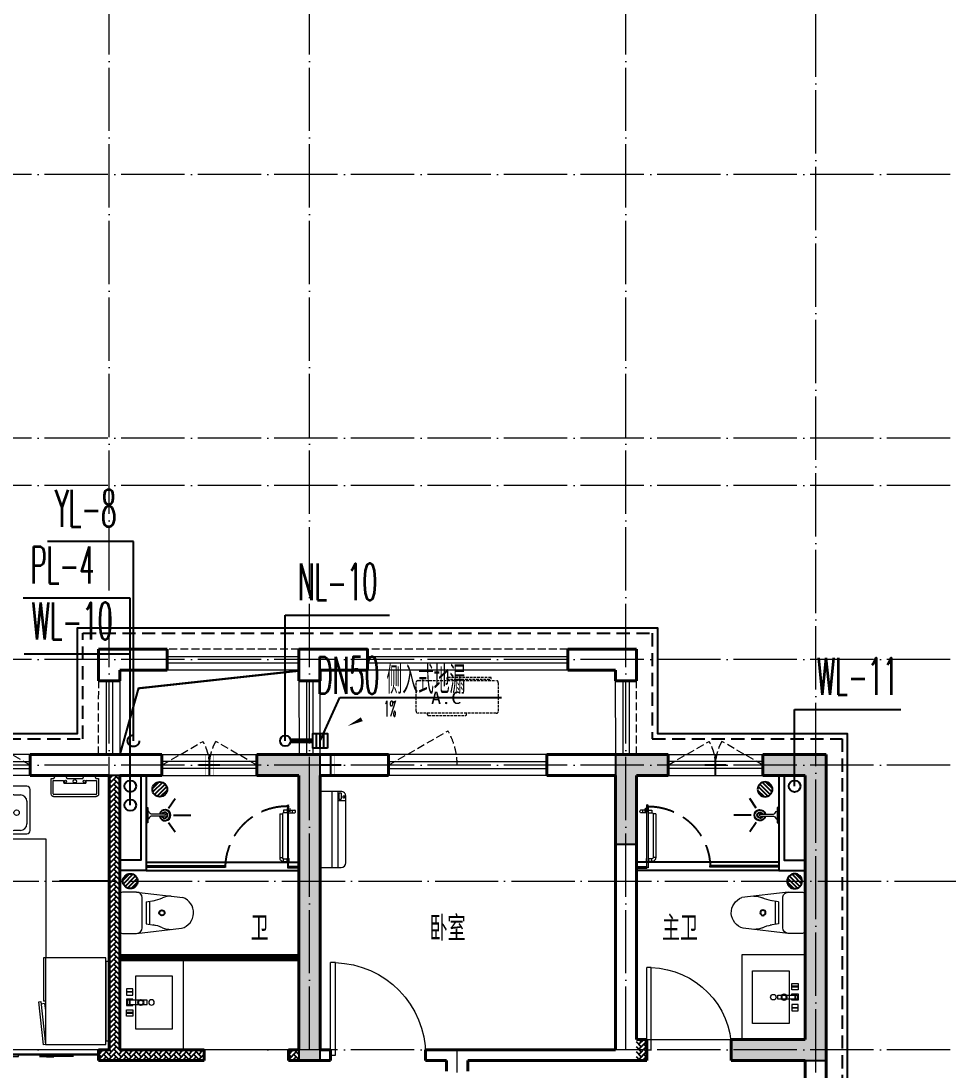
# Model space of a CAD drawing. Extents: x 27938 to 1042331, y -235042 to 1535213.
# Drawn here: x 723680 to 732471, y 602449 to 612403 of the extents above; entities that cross this region are included whole.
import ezdxf

# ---------------------------------------------------------------- set-up
doc = ezdxf.new("R2010")
doc.units = 0
doc.header["$LTSCALE"] = 1000
doc.header["$MEASUREMENT"] = 0
for name, pattern in [('DASH', [0.35, 0.25, -0.1]), ('DOTE', [2.42, 2, -0.2, 0.02, -0.2]), ('HIDDEN', [0.375, 0.25, -0.125])]:
    doc.linetypes.add(name, pattern=pattern)
for name, color, linetype in [('$RECOVER_210609100354-13', 7, 'Continuous'), ('$RECOVER_210609100354-32', 7, 'Continuous'), ('AH-FURNITURE', 1, 'Continuous'), ('COLUMN', 9, 'Continuous'), ('CURTWALL', 4, 'Continuous'), ('DIM_凝结', 3, 'Continuous'), ('DIM_污水', 3, 'Continuous'), ('DIM_雨水', 3, 'Continuous'), ('DIM_餐饮排水', 3, 'Continuous'), ('EQUIP_地漏', 7, 'Continuous'), ('EQUIP_污水', 7, 'Continuous'), ('IP-bath&kitchen-JOHNSON', 4, 'Continuous'), ('P-bath&kitchen-JOHNSON', 4, 'Continuous'), ('PIPE-凝结', 150, 'N'), ('PUB_TEXT', 4, 'Continuous'), ('TWT_LEAD', 3, 'Continuous'), ('VPIPE-凝结', 150, 'Continuous'), ('VPIPE-污水', 2, 'W'), ('VPIPE-雨水', 4, 'DASH'), ('VPIPE-餐饮排水', 41, 'P'), ('保温', 6, 'Continuous'), ('建筑-排气道', 9, 'Continuous'), ('机电标识类', 1, 'Continuous'), ('看线', 251, 'Continuous')]:
    doc.layers.add(name, color=color, linetype=linetype)
for name, color, linetype, lineweight in [('DOTE', 19, 'DOTE', 9), ('LVTRY', 1, 'Continuous', 13), ('PUB_HATCH', 8, 'Continuous', 9), ('WALL', 9, 'Continuous', 40), ('WINDOW', 8, 'Continuous', 15), ('平面-排水沟', 86, 'Continuous', 15), ('平面-栏杆', 135, 'Continuous', 15), ('平面-看线', 45, 'Continuous', 15), ('平面-空调室内机', 176, 'Continuous', 9), ('平面-空调预留孔', 173, 'Continuous', 15), ('空调', 76, 'Continuous', 13), ('立面-洞口示意', 152, 'Continuous', 13)]:
    doc.layers.add(name, color=color, linetype=linetype, lineweight=lineweight)
doc.styles.add('_TCH_DIM', font='SIMPLEX.shx', dxfattribs={"width": 0.6, "oblique": 10, "bigfont": 'hztxt.shx'})
doc.styles.add('_TWT_SERIAL', font='simplex.shx', dxfattribs={"width": 0.6, "oblique": 10, "height": 3, "bigfont": 'aadri.shx'})
doc.styles.add('DIM_FONT', font='SIMPLEX.shx', dxfattribs={"width": 0.56})
doc.styles.get("Standard").update_dxf_attribs({"font": 'gbenor.shx', "bigfont": 'gbcbig.shx'})
doc.styles.add('黑体', font='simhei.ttf')
doc.linetypes.add('N', pattern='A,3,-0.2,["N",Standard,S=0.25,R=0,X=-0.1,Y=-0.115],-0.2', length=3.4)
doc.linetypes.add('P', pattern='A,3,-0.2,["P",Standard,S=0.25,R=0,X=-0.1,Y=-0.115],-0.2', length=3.4)
doc.linetypes.add('W', pattern='A,3,-0.2,["W",Standard,S=0.25,R=0,X=-0.1,Y=-0.115],-0.2', length=3.4)
pattern_1 = [(45, (0, 0), (0, 47.4157523), [100.584, -33.528]), (135, (23.708, 23.708), (3e-15, 47.4157523), [100.584, -33.528])]

# ---------------------------------------------------------------- blocks, each defined once
blk = doc.blocks.new('rrrrrrrrrrrra')
at = {"color": 0}
for p, q in [((-112.4, 458.7), (-112.4, 324.3)), ((252.6, 483.7), (-87.4, 483.7)), ((277.6, 324.3), (277.6, 458.7)), ((-112.4, 324.3), (-63.7, -103.4)), ((277.6, 324.3), (227.5, -115.6)), ((-59.1, 271.1), (224.3, 271.1)), ((-20.6, 232.4), (-34.2, 153.6)), ((191.3, 200.5), (-26.1, 200.5)), ((185.8, 232.4), (-20.6, 232.4)), ((185.8, 232.4), (199.4, 153.6))]:
    blk.add_line(p, q, dxfattribs=at)
for centre, radius, start, end in [((-87.4, 458.7), 25, 90, 180), ((252.6, 458.7), 25, 0, 90), ((-59.1, 324.3), 53.3, 180, 270), ((224.3, 324.3), 53.3, 270, 0), ((-322.6, 209.8), 293.8, 333.53685, 351.48282), ((487.8, 209.8), 293.8, 188.51718, 206.46315), ((149, -3.2), 224.1, 158.52022, 180), ((16.2, -3.2), 224.1, 0, 21.47978), ((83.8, -63.6), 152.8, 195.07732, 340.11812)]:
    blk.add_arc(centre, radius, start, end, dxfattribs=at)
blk = doc.blocks.new('A$C1E0F638F')
at = {"color": 0}
for points in [[(499.7, 435.1), (499.7, 85.1), (0, 85.1), (0, 435.1)], [(269.9, 30), (229.9, 30), (229.9, 195), (269.9, 195)], [(119.9, 0), (179.9, 0), (179.9, 60), (119.9, 60)], [(146.9, 55), (152.9, 55), (152.9, 5), (146.9, 5)], [(229.9, 30), (269.9, 30), (269.9, 10), (229.9, 10)], [(379.9, 0), (319.9, 0), (319.9, 60), (379.9, 60)], [(352.9, 55), (346.9, 55), (346.9, 5), (352.9, 5)]]:
    blk.add_lwpolyline(points, close=True, dxfattribs=at)
blk.add_lwpolyline([(269.9, 60), (279.9, 60), (279.9, 0), (219.9, 0), (219.9, 60), (229.9, 60)], dxfattribs=at)
blk.add_circle((249.9, 236.3), 26, dxfattribs=at)
blk = doc.blocks.new('135')
blk.add_hatch(color=0).paths.add_polyline_path([(4.8, 1.8), (3.6, -1), (-4.7, 2.5), (-3.5, 5.3)])
at = {"color": 0}
for p, q in [((-6.3, 2.6), (5.4, -2.3)), ((-5.7, 2.9), (-5.2, 2.7)), ((-5.6, 18.9), (-3.4, 19.4)), ((-3.4, 19.4), (-5.5, 19.4)), ((5.2, 10.9), (-5.3, 10.9)), ((5.2, 9.7), (-5.2, 9.7)), ((-5.2, 2.7), (-3.8, 5.9)), ((-5, 10.9), (-5, 30.5)), ((-3.8, 5.9), (5.4, 2.1)), ((0, 0), (0, 39.1)), ((5.6, 18.9), (3.4, 19.3)), ((3.4, 19.3), (5.6, 19.3)), ((4.1, -1.2), (5.4, 2.1)), ((5, 10.9), (5, 32.3)), ((4.1, -1.2), (5.7, -1.8))]:
    blk.add_line(p, q, dxfattribs=at)
for centre, radius, start, end in [((6.2, 15.8), 13.5, 151.01474, 204.84033), ((13.5, 4.2), 20.5, 163.09243, 182.0012), ((-6, 3.6), 1, 184.22753, 248.46611), ((8.6, 15.5), 14.6, 166.278, 198.09535), ((13.5, 4.2), 19.5, 163.74431, 182.52687), ((-5.5, 3.3), 0.5, 181.9385, 247.25971), ((-5.2, 22.1), 0.5, 335.76434, 151.01474), ((3.8, 18.1), 9.42, 155.76434, 171.97728), ((5.2, 22.3), 0.5, 29.84246, 204.57404), ((-5.9, 17.2), 11.7, 10.47502, 24.57404), ((29.1, 6.7), 24, 172.94395, 199.23182), ((-6.3, 15.4), 12.4, 338.64492, 16.0476), ((-6, 15.8), 13.4, 334.91114, 29.84246), ((26.4, 6.3), 20.6, 169.14538, 199.95258), ((5.9, -1.2), 1.17, 247.45971, 19.95258), ((5.9, -1.4), 0.5, 247.45971, 19.23182)]:
    blk.add_arc(centre, radius, start, end, dxfattribs=at)
blk.add_open_spline([(-5, 30.5), (-4.1, 31.3), (-2.3, 33), (0.9, 29.2), (3.5, 31.1), (5, 32.3)], degree=3, knots=[0, 0, 0, 0, 3.066329, 6.218313, 11.124135, 11.124135, 11.124135, 11.124135], dxfattribs=at)
blk = doc.blocks.new('SDFAWERAWER')
at = {"layer": 'LVTRY', "color": 0}
for p, q in [((593941.2, -1242210.1), (593783.7, -1242594.8)), ((593941.2, -1242210.1), (593964.6, -1242219.7)), ((593987.8, -1242190.5), (593978.2, -1242214)), ((594007.5, -1242226), (593978.2, -1242214)), ((594017.1, -1242202.5), (593987.8, -1242190.5)), ((594015.8, -1242220.4), (594027.2, -1242192.7)), ((594025.7, -1242203.9), (594018.5, -1242221.5)), ((594025.4, -1242210.8), (594021.5, -1242220.3)), ((594022.6, -1242211.4), (594029.8, -1242193.8)), ((594025.4, -1242210.8), (594031.1, -1242196.8)), ((594027.2, -1242192.7), (594033, -1242195.1)), ((594029.8, -1242193.8), (594031.1, -1242196.8)), ((594032.2, -1242197.2), (594033, -1242195.1)), ((594033, -1242195.1), (594034, -1242197.4)), ((594033.8, -1242197.9), (594034, -1242197.4)), ((594047.3, -1242200.9), (594035.9, -1242228.7)), ((594037.3, -1242210.8), (594088, -1242231.6)), ((594038.6, -1242229.7), (594045.2, -1242213.6)), ((594041.6, -1242228.5), (594051.2, -1242205)), ((594049.9, -1242202), (594043.3, -1242218.2)), ((594047.3, -1242200.9), (594049.9, -1242202)), ((594049.9, -1242202), (594051.2, -1242205)), ((593964.6, -1242219.7), (593807.2, -1242604.4)), ((594015.8, -1242220.4), (594021.7, -1242222.8)), ((594018.5, -1242221.5), (594021.5, -1242220.3)), ((594022.6, -1242220.7), (594021.7, -1242222.8)), ((594021.7, -1242222.8), (594023.9, -1242221.9)), ((594024.2, -1242221.4), (594023.9, -1242221.9)), ((594027.7, -1242234.3), (594078.4, -1242255)), ((594035.9, -1242228.7), (594038.6, -1242229.7)), ((594038.6, -1242229.7), (594041.6, -1242228.5)), ((594057.1, -1242246.3), (594066.7, -1242222.8)), ((593783.7, -1242594.8), (593807.2, -1242604.4)), ((593803.2, -1242641.3), (593812.8, -1242617.9)), ((593803.2, -1242641.3), (593832.6, -1242653.3)), ((593812.8, -1242617.9), (593842.2, -1242629.9)), ((593842.2, -1242629.9), (593832.6, -1242653.3)), ((593833.8, -1242656.3), (593832.6, -1242653.3)), ((593845.2, -1242628.6), (593833.8, -1242656.3)), ((593836.5, -1242657.4), (593833.8, -1242656.3)), ((593847.8, -1242629.7), (593836.5, -1242657.4)), ((593845.2, -1242628.6), (593842.2, -1242629.9)), ((593847.8, -1242629.7), (593845.2, -1242628.6)), ((593847.1, -1242661.8), (593858.5, -1242634.1)), ((593847.1, -1242661.8), (593849.8, -1242662.9)), ((593849.8, -1242662.9), (593861.2, -1242635.2)), ((593852.1, -1242661.9), (593862.1, -1242637.4)), ((593858.5, -1242634.1), (593861.2, -1242635.2)), ((593861.2, -1242635.2), (593862.1, -1242637.4))]:
    blk.add_line(p, q, dxfattribs=at)
blk.add_lwpolyline([(593823.5, -1242717), (594045.8, -1242173.9), (594036.5, -1242170.2), (593814.2, -1242713.2)], close=True, dxfattribs=at)
blk.add_arc((594075.3, -1242240), 15.3, 281.79322, 33.70188, dxfattribs=at)
for centre, major_axis, start_param, end_param in [((593974.2, -1242223.6), (3.93, 9.6), 0, 1.570796), ((593816.8, -1242608.3), (13.5, 33.1), 1.570796, 3.141593), ((593816.8, -1242608.3), (3.93, 9.6), 1.570796, 3.141593)]:
    blk.add_ellipse(centre, major_axis=major_axis, ratio=1, start_param=start_param, end_param=end_param, dxfattribs=at)
at = {"layer": 'P-bath&kitchen-JOHNSON', "color": 0, "linetype": 'DASH'}
blk.add_arc((593809.8, -1242714), 586.2, 67.53695, 157.13247, dxfattribs=at)
at = {"layer": 'LVTRY', "color": 8, "xscale": -1, "rotation": 157.7329157530927}
blk.add_blockref('135', (594045.3, -1242161.9), dxfattribs=at)
blk = doc.blocks.new('A$C5DCB2F21')
at = {"layer": 'IP-bath&kitchen-JOHNSON', "color": 0}
for p, q in [((-68.3, -213.2), (-157.7, -275)), ((-0.1, -261.4), (-0.1, -424.7)), ((68.2, -213.2), (157.6, -275))]:
    blk.add_line(p, q, dxfattribs=at)
for centre, major_axis, ratio, start_param, end_param in [((0, -178.8), (-51, 0), 0.990052, -1.36297, 4.504563), ((0, -177.8), (-26.8, 0), 0.994812, -1.167677, 4.309269)]:
    blk.add_ellipse(centre, major_axis=major_axis, ratio=ratio, start_param=start_param, end_param=end_param, dxfattribs=at)
at = {"layer": 'LVTRY', "color": 0}
for p, q in [((73.6, 0), (-73.6, 0)), ((-10.5, -173.5), (-10.5, -49.3)), ((10.6, -173.5), (10.6, -49.3))]:
    blk.add_line(p, q, dxfattribs=at)
blk.add_lwpolyline([(73.6, 0), (73.6, -15.8), (-73.6, -15.8), (-73.6, 0)], dxfattribs=at)
for points in [[(-26.3, -30.7, -0.364142), (-37.8, -15.8, -0.020495)], [(-10.5, -49.4, 0.214893), (-26.3, -30.7, 7.649644)], [(10.6, -49.3, -0.21439), (26.3, -30.7, -7.649644)], [(26.3, -30.7, 0.364142), (37.8, -15.8, 0.020495)]]:
    blk.add_lwpolyline(points, format="xyb", dxfattribs=at)
blk.add_arc((0, -173.5), 10.5, 180, 0, dxfattribs=at)
for centre, major_axis, ratio, start_param, end_param in [((0, -181.3), (53.6, 0), 0.987577, 1.76809, 7.656688), ((-12.4, -164.7), (0, 1.43), 0.85, -1.570796, 4.712389), ((-12.4, -189.2), (0, 1.43), 0.85, 4.712389, 10.995574), ((12.5, -164.7), (0, 1.43), 0.85, 4.712389, 10.995574), ((12.5, -189.2), (0, 1.43), 0.85, 4.712389, 10.995574)]:
    blk.add_ellipse(centre, major_axis=major_axis, ratio=ratio, start_param=start_param, end_param=end_param, dxfattribs=at)
blk = doc.blocks.new('fgdfsdfsfssfes')
at = {"layer": '$RECOVER_210609100354-32', "color": 8}
for points in [[(575943.8, 371358.3), (575943.8, 370458), (575693.8, 370458)], [(575893.8, 371358.3), (575893.8, 370558), (575693.8, 370558)]]:
    blk.add_lwpolyline(points, dxfattribs=at)
at = {"layer": 'IP-bath&kitchen-JOHNSON', "color": 8}
for p, q in [((575943.8, 370538), (577293.8, 370538)), ((575943.8, 370503), (576593.8, 370503)), ((575943.8, 370493), (576593.8, 370493)), ((575943.8, 370458), (577293.8, 370458)), ((576593.8, 370493), (576593.8, 370503)), ((577293.8, 370493), (577193.8, 370493)), ((577193.8, 370483), (577193.8, 370493)), ((577293.8, 370483), (577193.8, 370483))]:
    blk.add_line(p, q, dxfattribs=at)
at = {"layer": 'LVTRY', "color": 8}
blk.add_lwpolyline([(576293.8, 368858.3), (575693.8, 368858.3), (575693.8, 369658.3), (576293.8, 369658.3)], close=True, dxfattribs=at)
at = {"layer": 'IP-bath&kitchen-JOHNSON', "color": 8, "rotation": 22.25976934310711}
blk.add_blockref('SDFAWERAWER', (-443124.7, 1295643.5), dxfattribs=at)
at = {"layer": 'LVTRY', "color": 8, "rotation": 90.008488524447}
blk.add_blockref('A$C5DCB2F21', (575943.8, 370983.3), dxfattribs=at)
at = {"layer": 'LVTRY', "color": 8, "extrusion": (0, 0, -1), "xscale": -1, "zscale": -1, "rotation": 270}
blk.add_blockref('rrrrrrrrrrrra', (-576177.5, 369975.6), dxfattribs=at)
at = {"layer": 'LVTRY', "color": 8, "xscale": -1, "rotation": 270}
blk.add_blockref('A$C1E0F638F', (575758.7, 369008.6), dxfattribs=at)
blk = doc.blocks.new('HFHFHFHFTF')
at = {"layer": 'PUB_HATCH'}
for points in [[(580416.6, 373823.7), (579816.6, 373823.7), (579816.6, 373623.7), (580216.6, 373623.7), (580216.6, 370923.7), (580416.6, 370923.7)], [(583716.6, 373623.7), (583716.6, 373823.7), (583216.6, 373823.7), (583216.6, 372973.7), (583416.6, 372973.7), (583416.6, 373623.7)], [(585216.6, 373823.7), (584616.6, 373823.7), (584616.6, 373623.7), (585016.6, 373623.7), (585016.6, 371123.7), (584316.6, 371123.7), (584316.6, 370923.7), (585216.6, 370923.7)]]:
    blk.add_hatch(color=256, dxfattribs=at).paths.add_polyline_path(points)
at = {"layer": 'COLUMN', "color": 8}
for p, q in [((580416.6, 373823.7), (579816.6, 373823.7)), ((579816.6, 373823.7), (579816.6, 373623.7)), ((580416.6, 370923.7), (580416.6, 373823.7)), ((583716.6, 373823.7), (583216.6, 373823.7)), ((583216.6, 373823.7), (583216.6, 372973.7)), ((583716.6, 373623.7), (583716.6, 373823.7)), ((585216.6, 373823.7), (584616.6, 373823.7)), ((584616.6, 373823.7), (584616.6, 373623.7)), ((585216.6, 370923.7), (585216.6, 373823.7)), ((579816.6, 373623.7), (580216.6, 373623.7)), ((580216.6, 373623.7), (580216.6, 370923.7)), ((583416.6, 372973.7), (583416.6, 373623.7)), ((583416.6, 373623.7), (583716.6, 373623.7)), ((584616.6, 373623.7), (585016.6, 373623.7)), ((585016.6, 373623.7), (585016.6, 371123.7)), ((583216.6, 372973.7), (583416.6, 372973.7)), ((585016.6, 371123.7), (584316.6, 371123.7)), ((584316.6, 371123.7), (584316.6, 370923.7)), ((580216.6, 370923.7), (580416.6, 370923.7)), ((584316.6, 370923.7), (585216.6, 370923.7))]:
    blk.add_line(p, q, dxfattribs=at)
blk = doc.blocks.new('A$C001338C2')
at = {"color": 0}
for p, q in [((845, 304), (55, 304)), ((109, 215), (109, 304)), ((0, 249), (0, 22)), ((900, 22), (900, 249)), ((22, 0), (878, 0))]:
    blk.add_line(p, q, dxfattribs=at)
at = {"color": 0, "lineweight": 5}
for p, q in [((900, 215), (0, 215)), ((900, 143), (0, 143))]:
    blk.add_line(p, q, dxfattribs=at)
at = {"color": 0}
for points in [[(73, 275), (57, 275, -0.414214), (51, 281), (51, 283, -0.414214), (57, 289), (73, 289, -0.414214), (79, 283), (79, 281, -0.414214)], [(89, 226), (22, 226, -0.414214), (17, 232), (17, 243, -0.414214), (22, 249), (89, 249, -0.414214), (95, 243), (95, 232, -0.414214)]]:
    blk.add_lwpolyline(points, format="xyb", close=True, dxfattribs=at)
for centre, radius, start, end in [((55, 249), 55, 90, 180), ((845, 249), 55, 360, 90), ((22, 22), 22, 180, 270), ((878, 22), 22, 270, 360)]:
    blk.add_arc(centre, radius, start, end, dxfattribs=at)
blk = doc.blocks.new('dongkong')
at = {"color": 0}
blk.add_wipeout([(-603756, 210771), (-603756, 210570.8), (-603836, 210570.8), (-603836, 210771)], dxfattribs=at)
at = {"layer": '机电标识类', "color": 0, "linetype": 'DASH', "ltscale": 400}
for p, q in [((-603796, 210771), (-603796, 210570.8)), ((-603896, 210670.7), (-603696, 210670.7))]:
    blk.add_line(p, q, dxfattribs=at)
at = {"layer": '空调', "color": 0, "linetype": 'DASH', "const_width": 2}
blk.add_lwpolyline([(-603756, 210771), (-603756, 210570.8), (-603836, 210570.8), (-603836, 210771)], close=True, dxfattribs=at)
blk = doc.blocks.new('VDVDVDCZSCCS')
at = {"layer": '保温', "linetype": 'ByBlock', "ltscale": 10}
h = blk.add_hatch(dxfattribs=at)
h.set_pattern_fill('AR-HBONE', color=251, scale=55)
h.set_pattern_definition(pattern_1)
h.paths.add_polyline_path([(554116.6, 373623.7), (554116.5, 371023.7), (554016.5, 371023.7), (554016.6, 373623.7)])
h = blk.add_hatch(dxfattribs=at)
h.set_pattern_fill('AR-HBONE', color=251, scale=55)
h.set_pattern_definition(pattern_1)
h.paths.add_polyline_path([(559016.5, 370923.7), (559016.5, 371123.7), (559116.5, 371123.7), (559116.5, 370923.7)])
h = blk.add_hatch(dxfattribs=at)
h.set_pattern_fill('AR-HBONE', color=251, scale=55)
h.set_pattern_definition(pattern_1)
edge = h.paths.add_edge_path()
edge.add_line((553916.6, 370923.7), (553916.6, 371023.7))
edge.add_line((553917.7, 371023.7), (554916.5, 371023.7))
edge.add_line((554916.5, 371023.7), (554916.5, 370923.7))
edge.add_line((554916.5, 370923.7), (553916.6, 370923.7))
h = blk.add_hatch(dxfattribs=at)
h.set_pattern_fill('AR-HBONE', color=251, scale=55)
h.set_pattern_definition(pattern_1)
h.paths.add_polyline_path([(555716.5, 370923.7), (555716.5, 371023.7), (555816.5, 371023.7), (555816.5, 370923.7)])
at = {"layer": '保温', "color": 251, "linetype": 'ByBlock', "ltscale": 10}
blk.add_line((554116.6, 373623.7), (554016.6, 373623.7), dxfattribs=at)
blk = doc.blocks.new('A$C60D053AF')
at = {"layer": 'AH-FURNITURE', "color": 0}
for p, q in [((232.5, -90), (128.3, -90)), ((192.5, -71), (327.6, -71)), ((192.5, -91), (327.6, -91)), ((341.7, -96.9), (370, -143.2)), ((355.9, -82.7), (384.2, -129)), ((232.5, -110), (128.3, -110)), ((245, -129.5), (245, -122.5)), ((265, -129.5), (265, -122.5)), ((255, -281), (255, -251)), ((255, -281), (393, -281)), ((393, -281), (393, -251))]:
    blk.add_line(p, q, dxfattribs=at)
for points in [[(170, -68, 1), (170, -94), (192.5, -94), (192.5, -68)], [(268, -122.5), (268, -107, 0.414214), (248, -87), (232.5, -87), (232.5, -113), (242, -113), (242, -122.5)], [(234, -251), (414, -251, 0.414214), (424, -241), (424, -111, 0.414214), (414, -101), (234, -101, 0.414214), (224, -111), (224, -241, 0.414214)], [(242, -152, 1), (268, -152), (268, -129.5), (242, -129.5)], [(383.8, -161.2, 1), (402.2, -142.8), (386.3, -126.9), (367.9, -145.3)]]:
    blk.add_lwpolyline(points, format="xyb", close=True, dxfattribs=at)
for centre, radius in [((100, -100), 30), ((255, -152), 15), ((255, -152), 10), ((393, -152), 15), ((393, -152), 10)]:
    blk.add_circle(centre, radius, dxfattribs=at)
for radius in [40, 20]:
    blk.add_arc((327.6, -111), radius, 45, 90, dxfattribs=at)
blk = doc.blocks.new('*U40')
h = blk.add_hatch(color=0)
h.set_gradient(color1=(0, 0, 255), rotation=180, tint=1)
h.paths.add_polyline_path([(0, 0), (-6.35, -6.35), (-6.35, -2.159), (-15, -2.159), (-15, 2.159), (-6.35, 2.159), (-6.35, 6.35)])
at = {"color": 0, "linetype": 'Continuous'}
blk.add_lwpolyline([(0, 0), (-6.35, -6.35), (-6.35, -2.159), (-15, -2.159), (-15, 2.159), (-6.35, 2.159), (-6.35, 6.35)], close=True, dxfattribs=at)
blk = doc.blocks.new('sgrsefv')
at = {"layer": 'PUB_HATCH'}
blk.add_hatch(color=0, dxfattribs=at).paths.add_polyline_path([(1112933.3, 840916.3), (1112933.3, 840646.3), (1113073.3, 840646.3), (1113073.3, 840661.3), (1112968.3, 840661.3), (1112948.3, 840681.3), (1112948.3, 840881.3), (1112968.3, 840901.3), (1113288.3, 840901.3), (1113308.3, 840881.3), (1113308.3, 840681.3), (1113288.3, 840661.3), (1113183.3, 840661.3), (1113183.3, 840646.3), (1113323.3, 840646.3), (1113323.3, 840916.3)])
at = {"layer": 'LVTRY', "color": 0}
for p, q in [((1113073.3, 840661.3), (1113073.3, 840646.3)), ((1113183.3, 840661.3), (1113183.3, 840646.3))]:
    blk.add_line(p, q, dxfattribs=at)
for points in [[(1112918.3, 840931.3), (1113338.3, 840931.3), (1113338.3, 840631.3), (1112918.3, 840631.3)], [(1112933.3, 840916.3), (1113323.3, 840916.3), (1113323.3, 840646.3), (1112933.3, 840646.3)], [(1113288.3, 840661.3), (1112968.3, 840661.3), (1112948.3, 840681.3), (1112948.3, 840881.3), (1112968.3, 840901.3), (1113288.3, 840901.3), (1113308.3, 840881.3), (1113308.3, 840681.3), (1113288.3, 840661.3)]]:
    blk.add_lwpolyline(points, close=True, dxfattribs=at)
at = {"layer": '立面-洞口示意', "color": 0}
blk.add_lwpolyline([(1112918.3, 840931.3), (1113181.8, 840837.4), (1113338.3, 840631.3)], dxfattribs=at)
at = {"layer": '建筑-排气道', "color": 8, "xscale": -5, "yscale": 5, "zscale": 5, "rotation": 270}
blk.add_blockref('*U40', (1113118.4, 840599), dxfattribs=at)
blk = doc.blocks.new('rtyg7uyhg')
at = {"layer": 'LVTRY', "color": 0}
for p, q in [((193590.3, 45458.1), (193590.3, 45069.5)), ((194234.6, 45488.8), (193621, 45488.8)), ((193682.3, 45407), (193887.8, 45407)), ((193896.4, 45429.9), (193857.6, 45326.3)), ((193875.3, 45316), (193945.6, 45401.5)), ((193925.8, 45440.4), (193940.1, 45432.2)), ((194111.9, 45407), (194173.3, 45407)), ((194265.3, 45069.5), (194265.3, 45458.1)), ((193621, 45130.8), (193621, 45345.6)), ((193857.6, 45326.3), (193875.3, 45316)), ((194009.6, 45345.6), (194009.6, 45130.8)), ((194050.5, 45130.8), (194050.5, 45345.6)), ((194234.6, 45345.6), (194234.6, 45130.8)), ((193621, 45038.8), (194234.6, 45038.8)), ((193948.3, 45069.5), (193682.3, 45069.5)), ((194173.3, 45069.5), (194111.9, 45069.5))]:
    blk.add_line(p, q, dxfattribs=at)
for centre, radius in [((193866.4, 45437.7), 20.5), ((193989.2, 45437.7), 20.5), ((194071, 45437.7), 20.5), ((193815.3, 45238.2), 25.6), ((194137.5, 45238.2), 25.6)]:
    blk.add_circle(centre, radius, dxfattribs=at)
for centre, radius, start, end in [((193621, 45458.1), 30.7, 89.99999, 179.99999), ((193682.3, 45345.6), 61.4, 89.99999, 179.99999), ((193915.6, 45422.7), 20.5, 59.99999, 159.46231), ((193929.8, 45414.5), 20.5, 320.53767, 59.99999), ((193948.3, 45345.6), 61.4, 359.99999, 89.99999), ((194111.9, 45345.6), 61.4, 89.99999, 179.99999), ((194173.3, 45345.6), 61.4, 359.99999, 89.99999), ((194234.6, 45458.1), 30.7, 359.99999, 89.99999), ((193682.3, 45130.8), 61.4, 179.99999, 269.99999), ((193948.3, 45130.8), 61.4, 269.99999, 359.99999), ((194111.9, 45130.8), 61.4, 179.99999, 269.99999), ((194173.3, 45130.8), 61.4, 269.99999, 359.99999), ((193621, 45069.5), 30.7, 179.99999, 269.99999), ((194234.6, 45069.5), 30.7, 269.99999, 359.99999)]:
    blk.add_arc(centre, radius, start, end, dxfattribs=at)
at = {"layer": 'LVTRY', "color": 0, "style": 'DIM_FONT', "width": 0.8, "flags": 9}
for tag in ['YSIZE', 'XSIZE']:
    blk.add_attdef(tag, (193927.8, 45487.8), '', height=0.5, rotation=89.99999, dxfattribs=at)
blk = doc.blocks.new('A-Kitchen-7')
at = {"layer": 'LVTRY', "color": 0}
for p, q in [((-519, 780), (-7, 834)), ((-515, 756), (-519, 780)), ((-4, 811), (-515, 756)), ((515, 756), (-515, 756)), ((-515, 756), (-515, 40)), ((-486, 761), (-485, 756)), ((-29, 767), (-112, 756)), ((-29, 767), (-35, 806)), ((-7, 834), (-4, 811)), ((515, 780), (0, 780)), ((0, 756), (0, 780)), ((515, 756), (515, 780)), ((515, 40), (515, 756)), ((-515, 40), (515, 40))]:
    blk.add_line(p, q, dxfattribs=at)
blk.add_lwpolyline([(-469, 40), (-469, 0), (469, 0), (469, 40)], close=True, dxfattribs=at)
blk = doc.blocks.new('FRSDFDGDGDRGDR')
at = {"layer": '平面-空调预留孔', "color": 0}
for p, q in [((699612.3, 775044), (699612.3, 775441.2)), ((699618.9, 775447.8), (699746.3, 775447.8)), ((699746.3, 775447.8), (699746.3, 775355.4)), ((699719.9, 775342.2), (699719.9, 775143)), ((699726.5, 775348.8), (699739.7, 775348.8)), ((699726.5, 775136.4), (699739.7, 775136.4)), ((699746.3, 775129.8), (699746.3, 775037.4)), ((699746.3, 775037.4), (699618.9, 775037.4))]:
    blk.add_line(p, q, dxfattribs=at)
blk.add_lwpolyline([(699766.1, 775166.7), (699792.5, 775153.5), (699792.5, 775057.2), (699766.1, 775044), (699766.1, 775017.6), (699618.9, 775017.6, -0.414214), (699592.5, 775044), (699592.5, 775441.2, -0.414214), (699618.9, 775467.6), (699766.1, 775467.6), (699766.1, 775441.2), (699792.5, 775428), (699792.5, 775331.6), (699766.1, 775318.4)], format="xyb", close=True, dxfattribs=at)
for centre, radius in [((699739.7, 775243.2), 15.8), ((699739.7, 775331.6), 10.6), ((699739.7, 775153.5), 10.6)]:
    blk.add_circle(centre, radius, dxfattribs=at)
for centre, start, end in [((699618.9, 775441.2), 90, 180), ((699739.7, 775355.4), 270, 360), ((699726.5, 775342.2), 90, 180), ((699726.5, 775143), 180, 270), ((699739.7, 775129.8), 0, 90), ((699618.9, 775044), 180, 270)]:
    blk.add_arc(centre, 6.6, start, end, dxfattribs=at)
blk = doc.blocks.new('vcxvcdfvdxv')
at = {"layer": 'LVTRY', "color": 0}
for p, q in [((582293.7, 370358.3), (582763.9, 370358.3)), ((582393.7, 369458.3), (582393.7, 370358.3)), ((582547.9, 370115.4), (582763.9, 370358.3)), ((582763.9, 370358.3), (582763.9, 369458.3)), ((582703.7, 370278.3), (582303.7, 370278.3)), ((582338.7, 370238.3), (582623.7, 370238.3)), ((582338.7, 370233.3), (582623.7, 370233.3)), ((582393.7, 370268.3), (582393.7, 369548.3)), ((582428.7, 370018.3), (582428.7, 370228.3)), ((582433.7, 370018.3), (582433.7, 370228.3)), ((582578.9, 370168.3), (582578.9, 370258.3)), ((582578.9, 370258.3), (582583.4, 370258.3)), ((582583.4, 370258.3), (582583.4, 370168.3)), ((582628.7, 370228.3), (582628.7, 370018.3)), ((582633.7, 370228.3), (582633.7, 370018.3)), ((582713.7, 369548.3), (582713.7, 370268.3)), ((582293.7, 370115.4), (582547.9, 370115.4)), ((582393.7, 369700.3), (582393.7, 370115.4)), ((582408.7, 370125.6), (582536.2, 370125.6)), ((582408.7, 370121.1), (582408.7, 370125.6)), ((582536.2, 370121.1), (582408.7, 370121.1)), ((582653.7, 370125.6), (582526.2, 370125.6)), ((582526.2, 370125.6), (582526.2, 370121.1)), ((582526.2, 370121.1), (582653.7, 370121.1)), ((582536.2, 370125.6), (582536.2, 370121.1)), ((582547.9, 370115.4), (582547.9, 369700.3)), ((582583.4, 370168.3), (582578.9, 370168.3)), ((582653.7, 370121.1), (582653.7, 370125.6)), ((582623.7, 370013.3), (582338.7, 370013.3)), ((582623.7, 370008.3), (582338.7, 370008.3)), ((582583.4, 370078.3), (582578.9, 370078.3)), ((582578.9, 370078.3), (582578.9, 369988.3)), ((582583.4, 369988.3), (582583.4, 370078.3)), ((582578.9, 369988.3), (582583.4, 369988.3)), ((582693.1, 369958.3), (582654.3, 369958.3)), ((582673.7, 369938.9), (582673.7, 369977.7)), ((582578.9, 369738.3), (582578.9, 369828.3)), ((582578.9, 369828.3), (582583.4, 369828.3)), ((582583.4, 369828.3), (582583.4, 369738.3)), ((582693.1, 369858.3), (582654.3, 369858.3)), ((582673.7, 369838.9), (582673.7, 369877.7)), ((582623.7, 369808.3), (582338.7, 369808.3)), ((582623.7, 369803.3), (582338.7, 369803.3)), ((582428.7, 369798.3), (582428.7, 369588.3)), ((582433.7, 369798.3), (582433.7, 369588.3)), ((582583.4, 369738.3), (582578.9, 369738.3)), ((582628.7, 369588.3), (582628.7, 369798.3)), ((582633.7, 369588.3), (582633.7, 369798.3)), ((582547.9, 369700.3), (582293.7, 369700.3)), ((582536.2, 369695.6), (582408.7, 369695.6)), ((582408.7, 369695.6), (582408.7, 369691.1)), ((582408.7, 369691.1), (582536.2, 369691.1)), ((582526.2, 369691.1), (582526.2, 369695.6)), ((582526.2, 369695.6), (582653.7, 369695.6)), ((582653.7, 369691.1), (582526.2, 369691.1)), ((582536.2, 369691.1), (582536.2, 369695.6)), ((582763.9, 369458.3), (582547.9, 369700.3)), ((582583.4, 369648.3), (582578.9, 369648.3)), ((582578.9, 369648.3), (582578.9, 369558.3)), ((582583.4, 369558.3), (582583.4, 369648.3)), ((582653.7, 369695.6), (582653.7, 369691.1)), ((582303.7, 369538.3), (582703.7, 369538.3)), ((582338.7, 369583.3), (582623.7, 369583.3)), ((582338.7, 369578.3), (582623.7, 369578.3)), ((582578.9, 369558.3), (582583.4, 369558.3)), ((582763.9, 369458.3), (582293.7, 369458.3))]:
    blk.add_line(p, q, dxfattribs=at)
blk.add_lwpolyline([(582893.7, 368758.3), (582893.7, 370758.3), (583993.7, 370758.3), (583993.7, 369632.3)], dxfattribs=at)
for centre, radius in [((582481.2, 370123.3), 29.7), ((582481.2, 370123.3), 11.7), ((582673.7, 369958.3), 17), ((582673.7, 369858.3), 17), ((582481.2, 369693.3), 29.7), ((582481.2, 369693.3), 11.7)]:
    blk.add_circle(centre, radius, dxfattribs=at)
for centre, radius, start, end in [((582403.7, 370268.3), 10, 90, 180), ((582438.7, 370228.3), 10, 90, 180), ((582438.7, 370228.3), 5, 90, 180), ((582623.7, 370228.3), 10, 0, 90), ((582623.7, 370228.3), 5, 0, 90), ((582703.7, 370268.3), 10, 0, 90), ((582481.2, 370123.3), 56.7, 2.27424, 87.72576), ((582481.2, 370123.3), 52.2, 2.47041, 87.52959), ((582481.2, 370123.3), 56.7, 272.27424, 357.72576), ((582481.2, 370123.3), 52.2, 272.47041, 357.52959), ((582581.2, 370123.3), 56.7, 92.27424, 177.72576), ((582581.2, 370123.3), 56.7, 182.27424, 267.72576), ((582581.2, 370123.3), 52.2, 92.47041, 177.52959), ((582581.2, 370123.3), 52.2, 182.47041, 267.52959), ((582438.7, 370018.3), 10, 180, 270), ((582438.7, 370018.3), 5, 180, 270), ((582623.7, 370018.3), 5, 270, 0), ((582623.7, 370018.3), 10, 270, 0), ((582438.7, 369798.3), 10, 90, 180), ((582438.7, 369798.3), 5, 90, 180), ((582481.2, 369693.3), 56.7, 2.27424, 87.72576), ((582481.2, 369693.3), 52.2, 2.47041, 87.52959), ((582581.2, 369693.3), 56.7, 92.27424, 177.72576), ((582581.2, 369693.3), 52.2, 92.47041, 177.52959), ((582623.7, 369798.3), 10, 0, 90), ((582623.7, 369798.3), 5, 0, 90), ((582481.2, 369693.3), 56.7, 272.27424, 357.72576), ((582481.2, 369693.3), 52.2, 272.47041, 357.52959), ((582581.2, 369693.3), 56.7, 182.27424, 267.72576), ((582581.2, 369693.3), 52.2, 182.47041, 267.52959), ((582403.7, 369548.3), 10, 180, 270), ((582438.7, 369588.3), 10, 180, 270), ((582438.7, 369588.3), 5, 180, 270), ((582623.7, 369588.3), 5, 270, 0), ((582623.7, 369588.3), 10, 270, 0), ((582703.7, 369548.3), 10, 270, 0)]:
    blk.add_arc(centre, radius, start, end, dxfattribs=at)
at = {"color": 8}
for name, p in [('sgrsefv', (-530624.6, -469573)), ('rtyg7uyhg', (389578.4, 325769.5))]:
    blk.add_blockref(name, p, dxfattribs=at)
at = {"color": 8, "rotation": 90}
blk.add_blockref('FRSDFDGDGDRGDR', (1359511.2, -328434.2), dxfattribs=at)
at = {"color": 8, "xscale": -1, "rotation": 90}
blk.add_blockref('A$C60D053AF', (582713.7, 371358.3), dxfattribs=at)
at = {"layer": 'LVTRY', "color": 8, "extrusion": (0, 0, -1), "xscale": -0.7999999999883585, "yscale": 0.7999999999883585, "zscale": -0.7999999999883585, "rotation": 270}
blk.add_blockref('A-Kitchen-7', (-584593.7, 369220.3), dxfattribs=at)
blk = doc.blocks.new('HFTHFFGHFH')
at = {"layer": 'DOTE', "linetype": 'DOTE', "ltscale": 0.3}
for p, q in [((578416.6, 602648.8), (578416.6, 612948.8)), ((580316.6, 602648.8), (580316.6, 612948.8)), ((583316.6, 602648.8), (583316.6, 612948.8)), ((585116.6, 594448.8), (585116.6, 612948.8)), ((587116.6, 610948.8), (534316.6, 610948.8)), ((587116.6, 608448.8), (534316.6, 608448.8)), ((587116.6, 607998.8), (534316.6, 607998.8)), ((587116.6, 606348.8), (534316.6, 606348.8)), ((587116.6, 605348.8), (534316.6, 605348.8)), ((534316.6, 604248.8), (587116.6, 604248.8)), ((587116.6, 602648.8), (534316.6, 602648.8)), ((581716.6, 594448.8), (581716.6, 602648.8))]:
    blk.add_line(p, q, dxfattribs=at)
blk = doc.blocks.new('gsergvr')
at = {"layer": '平面-空调预留孔', "color": 0, "linetype": 'DASH', "ltscale": 0.1}
for p, q in [((34075.4, 17176.2), (34075.4, 17166.2)), ((34085.4, 17156.2), (34438.2, 17156.2)), ((34448.2, 17166.2), (34448.2, 17176.2))]:
    blk.add_line(p, q, dxfattribs=at)
blk.add_lwpolyline([(34728.6, 17176.2), (33988.6, 17176.2, -0.414214), (33968.6, 17196.2), (33968.6, 17466.2, -0.414214), (33988.6, 17486.2), (34728.6, 17486.2, -0.414214), (34748.6, 17466.2), (34748.6, 17196.2, -0.414214)], format="xyb", close=True, dxfattribs=at)
blk.add_lwpolyline([(34679.3, 17515.3), (34259.5, 17515.3), (34259.5, 17500.2), (34679.3, 17500.2)], close=True, dxfattribs=at)
for centre, start, end in [((34085.4, 17166.2), 180, 270), ((34438.2, 17166.2), 270, 0)]:
    blk.add_arc(centre, 10, start, end, dxfattribs=at)
at = {"layer": '平面-空调预留孔', "color": 0, "linetype": 'DASH', "ltscale": 0.1, "style": '黑体', "width": 1.2}
blk.add_text('A.C', height=117.05, dxfattribs=at).set_placement((34110.9, 17264.8))
blk = doc.blocks.new('rtyryrtyeeretee')
at = {"layer": '平面-空调预留孔', "color": 8}
blk.add_blockref('gsergvr', (635673.5, 326705.8), dxfattribs=at)
blk = doc.blocks.new('$TwtSys$00000137')
at = {"color": 7}
for p, q in [((-46.875, -93.75), (-46.875, 93.75)), ((0, -93.75), (0, 93.75)), ((46.875, -93.75), (46.875, 93.75))]:
    blk.add_line(p, q, dxfattribs=at)
blk.add_lwpolyline([(-93.75, -93.75), (93.75, -93.75), (93.75, 93.75), (-93.75, 93.75)], close=True, dxfattribs=at)
blk = doc.blocks.new('$WINLIB2D$00000001')
at = {"color": 0}
for points in [[(-0.5, 0.5), (-0.5, -0.5)], [(-0.5, 0.5), (0.5, 0.5)], [(0.5, -0.5), (0.5, 0.5)], [(0.5, 0.1667), (-0.5, 0.1667)], [(0.5, -0.1667), (-0.5, -0.1667)], [(-0.5, -0.5), (0.5, -0.5)]]:
    blk.add_lwpolyline(points, dxfattribs=at)
blk = doc.blocks.new('$DorLib2D$00000001')
for p, q in [((0.45, 0.975), (0.5, 0.975)), ((0.45, 0), (0.45, 0.975)), ((0.5, 0), (0.5, 0.975)), ((0.5, 0), (0.45, 0))]:
    blk.add_line(p, q)
at = {"lineweight": 13}
blk.add_arc((0.475, 0), 0.975, 91.4693, 180, dxfattribs=at)
blk = doc.blocks.new('$DorLib2D$00000131')
at = {"color": 0, "linetype": 'Continuous'}
for p, q in [((0.15, 0.125), (0.2319, 0.1973)), ((0.2319, 0.1973), (0.2319, 0.125)), ((-0.5, 0.125), (-0.5, 0)), ((0.0192, 0.125), (-0.5, 0.125)), ((0.0192, 0), (0.0192, 0.125)), ((0.35, 0.125), (0.15, 0.125)), ((-0.5, 0), (0.0192, 0)), ((-0.024, 0), (0.5, 0)), ((-0.024, -0.125), (-0.024, 0)), ((0.5, 0), (0.5, -0.125)), ((-0.35, -0.125), (-0.15, -0.125)), ((-0.2319, -0.1973), (-0.2319, -0.125)), ((-0.15, -0.125), (-0.2319, -0.1973)), ((0.5, -0.125), (-0.024, -0.125))]:
    blk.add_line(p, q, dxfattribs=at)
blk = doc.blocks.new('$TwtSys$00000141')
for p, q in [((-141, 12), (-15, 138)), ((-141, 12), (-15, 138)), ((-131, -53), (53, 131)), ((-131, -53), (53, 131)), ((-100, -100), (100, 100)), ((-100, -100), (100, 100)), ((-49, -131), (131, 49)), ((-49, -131), (131, 49)), ((17, -138), (138, -17)), ((17, -138), (138, -17))]:
    blk.add_line(p, q)
blk.add_circle((0, 0), 141)
blk.add_circle((0, 0), 141)
blk = doc.blocks.new('$TwtSys$00000147')
blk.add_circle((0, 0, 0), 25)

msp = doc.modelspace()

# ---------------------------------------------------------------- linework, layer by layer
at = {"layer": '$RECOVER_210609100354-13', "color": 8}
msp.add_line((724516.6, 604248.8), (724046.4, 604248.8), dxfattribs=at)
at = {"layer": '$RECOVER_210609100354-32', "color": 8}
for points in [[(724866.6, 605248.8), (724866.6, 604348.5), (724616.6, 604348.5)], [(724816.6, 605248.8), (724816.6, 604448.5), (724616.6, 604448.5)]]:
    msp.add_lwpolyline(points, dxfattribs=at)
at = {"layer": 'CURTWALL', "color": 8}
for p, q in [((724616.6, 603548.8), (726316.6, 603548.8)), ((724616.6, 603548.8), (724616.6, 603498.8)), ((726316.6, 603548.8), (726316.6, 603498.8)), ((724616.6, 603532.1), (726316.6, 603532.1)), ((724616.6, 603515.5), (726316.6, 603515.5)), ((724616.6, 603498.8), (726316.6, 603498.8))]:
    msp.add_line(p, q, dxfattribs=at)
at = {"layer": 'DIM_凝结'}
for p, q in [((726186.6, 605578.8), (726186.6, 606771.4)), ((726186.6, 606771.4), (727176.1, 606771.4))]:
    msp.add_line(p, q, dxfattribs=at)
at = {"layer": 'DIM_污水'}
for p, q in [((724716.6, 606399.8), (723709.7, 606399.8)), ((724716.6, 604968.8), (724716.6, 606399.8)), ((731016.6, 605148.8), (731016.6, 605875.7)), ((731016.6, 605875.7), (732023.5, 605875.7))]:
    msp.add_line(p, q, dxfattribs=at)
at = {"layer": 'DIM_雨水'}
for p, q in [((724746.6, 607468.6), (723931.5, 607468.6)), ((724746.6, 605578.8), (724746.6, 607468.6))]:
    msp.add_line(p, q, dxfattribs=at)
at = {"layer": 'DIM_餐饮排水'}
for p, q in [((724716.6, 606931.3), (723701.5, 606931.3)), ((724716.6, 605148.8), (724716.6, 606931.3))]:
    msp.add_line(p, q, dxfattribs=at)
at = {"layer": 'IP-bath&kitchen-JOHNSON', "color": 8}
for p, q in [((724866.6, 604428.5), (726316.6, 604428.5)), ((724866.6, 604393.5), (725616.6, 604393.5)), ((724866.6, 604383.5), (725616.6, 604383.5)), ((724866.6, 604348.5), (726316.6, 604348.5)), ((725616.6, 604383.5), (725616.6, 604393.5)), ((726316.6, 604383.5), (726216.6, 604383.5)), ((726216.6, 604373.5), (726216.6, 604383.5)), ((726316.6, 604373.5), (726216.6, 604373.5))]:
    msp.add_line(p, q, dxfattribs=at)
at = {"layer": 'LVTRY', "color": 8}
msp.add_lwpolyline([(725216.6, 602648.8), (724616.6, 602648.8), (724616.6, 603548.8), (725216.6, 603548.8)], close=True, dxfattribs=at)
at = {"layer": 'PIPE-凝结', "const_width": 45}
msp.add_lwpolyline([(726236.6, 605578.8), (726446.5, 605578.8)], dxfattribs=at)
at = {"layer": 'TWT_LEAD'}
for p, q in [((726516.5, 605578.8), (726702.8, 605990.1)), ((726702.8, 605990.1), (728238.6, 605990.1))]:
    msp.add_line(p, q, dxfattribs=at)
at = {"layer": 'VPIPE-凝结'}
msp.add_circle((726186.6, 605578.8), 50, dxfattribs=at)
at = {"layer": 'VPIPE-污水'}
for centre in [(731016.6, 605148.8), (724716.6, 604968.8)]:
    msp.add_circle(centre, 55, dxfattribs=at)
at = {"layer": 'VPIPE-雨水'}
msp.add_circle((724746.6, 605578.8), 55, dxfattribs=at)
at = {"layer": 'VPIPE-餐饮排水'}
msp.add_circle((724716.6, 605148.8), 55, dxfattribs=at)
at = {"layer": 'WALL', "color": 8}
for p, q in [((724416.6, 606448.8), (724416.6, 606148.8)), ((724416.6, 606448.8), (725066.5, 606448.8)), ((725066.5, 606448.8), (725066.5, 606248.8)), ((726316.6, 606448.8), (726316.6, 606148.8)), ((726316.6, 606448.8), (726966.6, 606448.8)), ((726966.6, 606448.8), (726966.6, 606248.8)), ((729516.6, 606448.8), (728866.6, 606448.8)), ((728866.6, 606248.8), (728866.6, 606448.8)), ((729516.6, 606448.8), (729516.6, 606148.8)), ((724616.6, 606248.8), (724616.6, 606148.8)), ((724616.6, 606248.8), (725066.5, 606248.8)), ((726516.6, 606248.8), (726516.6, 606148.8)), ((726516.6, 606248.8), (726966.6, 606248.8)), ((729316.6, 606248.8), (728866.6, 606248.8)), ((729316.6, 606248.8), (729316.6, 606148.8)), ((724616.6, 606148.8), (724416.6, 606148.8)), ((726516.6, 606148.8), (726316.6, 606148.8)), ((729516.6, 606148.8), (729316.6, 606148.8)), ((724516.6, 605448.8), (723766.6, 605448.8)), ((723766.6, 605448.8), (723766.6, 605248.8)), ((725016.5, 605448.8), (724516.6, 605448.8)), ((725016.5, 605248.8), (725016.5, 605448.8)), ((726416.6, 605448.8), (725916.5, 605448.8)), ((725916.5, 605448.8), (725916.5, 605248.8)), ((727166.7, 605248.8), (727166.7, 605448.8)), ((729416.6, 605448.8), (728666.7, 605448.8)), ((728666.7, 605448.8), (728666.7, 605248.8)), ((729816.6, 605448.8), (729416.6, 605448.8)), ((729816.6, 605248.8), (729816.6, 605448.8)), ((731316.6, 605448.8), (730716.6, 605448.8)), ((730716.6, 605448.8), (730716.6, 605248.8)), ((731316.6, 605448.8), (731316.6, 602648.8)), ((723766.6, 605248.8), (724516.6, 605248.8)), ((724516.6, 605248.8), (724516.6, 602648.8)), ((724616.6, 605248.8), (724616.6, 602648.8)), ((724616.6, 605248.8), (725016.5, 605248.8)), ((725916.5, 605248.8), (726316.6, 605248.8)), ((726316.6, 605248.8), (726316.6, 602648.8)), ((728666.7, 605248.8), (729316.6, 605248.8)), ((729316.6, 605248.8), (729316.6, 602648.8)), ((729516.6, 605248.8), (729516.6, 602748.8)), ((729516.6, 605248.8), (729816.6, 605248.8)), ((730716.6, 605248.8), (731116.6, 605248.8)), ((731116.6, 605248.8), (731116.6, 602748.8)), ((729616.6, 602748.8), (729516.6, 602748.8)), ((729616.6, 602548.8), (729616.6, 602748.8)), ((731116.6, 602748.8), (730416.6, 602748.8)), ((730416.6, 602748.8), (730416.6, 602548.8)), ((724516.6, 602648.8), (724416.6, 602648.8)), ((724416.6, 602648.8), (724416.6, 602548.8)), ((725416.6, 602648.8), (724616.6, 602648.8)), ((725416.6, 602548.8), (725416.6, 602648.8)), ((726316.6, 602648.8), (726216.6, 602648.8)), ((726216.6, 602648.8), (726216.6, 602548.8)), ((726616.6, 602648.8), (726516.6, 602648.8)), ((726616.6, 602548.8), (726616.6, 602648.8)), ((727816.6, 602648.8), (727516.6, 602648.8)), ((727516.6, 602648.8), (727516.6, 602548.8)), ((727816.6, 602648.8), (729316.6, 602648.8)), ((731316.6, 602648.8), (731316.6, 597548.8)), ((724416.6, 602548.8), (724516.6, 602548.8)), ((724516.6, 602548.8), (725416.6, 602548.8)), ((726216.6, 602548.8), (726416.6, 602548.8)), ((726416.6, 602548.8), (726616.6, 602548.8)), ((727516.6, 602548.8), (727716.6, 602548.8)), ((727716.6, 602548.8), (727716.6, 602448.8)), ((727916.6, 602448.8), (727916.6, 602548.8)), ((727916.6, 602548.8), (729416.6, 602548.8)), ((729416.6, 602548.8), (729616.6, 602548.8)), ((730416.6, 602548.8), (731116.6, 602548.8)), ((731116.6, 602548.8), (731116.6, 597748.8))]:
    msp.add_line(p, q, dxfattribs=at)
at = {"layer": 'WINDOW'}
for p, q in [((729616.6, 602748.8), (730416.6, 602748.8)), ((724416.6, 602648.8), (722816.6, 602648.8)), ((726216.6, 602648.8, 800), (725416.6, 602648.8, 800))]:
    msp.add_line(p, q, dxfattribs=at)
at = {"layer": 'WINDOW', "linetype": 'DASH'}
for p, q in [((725416.6, 602648.8), (725416.6, 602548.8)), ((726216.6, 602548.8), (726216.6, 602648.8))]:
    msp.add_line(p, q, dxfattribs=at)
at = {"layer": 'WINDOW', "color": 8, "linetype": 'DASH', "ltscale": 0.3}
for points in [[(727166.7, 605348.8), (727729.8, 605673.4, -0.131485), (727816.7, 605348.8)], [(723766.6, 605348.8), (723376.8, 605573.7, 0.131605), (723316.6, 605348.8)]]:
    msp.add_lwpolyline(points, format="xyb", dxfattribs=at)
at = {"layer": '平面-排水沟', "color": 8}
msp.add_lwpolyline([(727062.7, 605855.6, 0, 0, 0), (726776.6, 605718.8, 0, 40, 0), (726912, 605783.5, 0, 0, 0)], format="xyseb", dxfattribs=at)
at = {"layer": '平面-栏杆', "color": 8}
for points in [[(725066.5, 606378.8), (726316.6, 606379.1)], [(726966.6, 606378.8), (728866.6, 606379.1)], [(725066.5, 606318.8), (726316.6, 606319.1)], [(726966.6, 606318.8), (728866.6, 606319.1)], [(724486.9, 606148.8), (724486.6, 605448.8)], [(724546.9, 606148.8), (724546.6, 605448.8)], [(726386.6, 606148.8), (726386.9, 605448.8)], [(726446.6, 606148.8), (726446.9, 605448.8)], [(729386.3, 606148.8), (729386.6, 605448.8)], [(729446.3, 606148.8), (729446.6, 605448.8)]]:
    msp.add_lwpolyline(points, dxfattribs=at)
at = {"layer": '平面-看线', "color": 8, "linetype": 'DASH', "ltscale": 0.3}
for p, q in [((724416.6, 605448.8), (724416.9, 606148.8)), ((729516.6, 605448.8), (729516.3, 606148.8))]:
    msp.add_line(p, q, dxfattribs=at)
for points in [[(726316.6, 606448.8), (725066.5, 606448.8)], [(728866.6, 606448.8), (726966.6, 606448.8)]]:
    msp.add_lwpolyline(points, dxfattribs=at)
at = {"layer": '平面-看线', "color": 8}
for points in [[(726316.6, 606248.8), (725066.5, 606248.8)], [(728866.6, 606248.8), (726966.6, 606248.8)], [(724616.9, 606148.8), (724616.6, 605448.8)], [(726316.6, 606148.8), (726316.9, 605448.8)], [(729316.3, 606148.8), (729316.6, 605448.8)]]:
    msp.add_lwpolyline(points, dxfattribs=at)

# ---------------------------------------------------------------- block references
at = {"color": 8}
for name, p in [('HFHFHFHFTF', (146100, 231625.1)), ('rtyryrtyeeretee', (57784.7, 261957.8)), ('vcxvcdfvdxv', (139922.9, 233890.5))]:
    msp.add_blockref(name, p, dxfattribs=at)
at = {"color": 8, "xscale": -1}
msp.add_blockref('fgdfsdfsfssfes', (1306810.3, 233890.5), dxfattribs=at)
at = {"layer": 'EQUIP_地漏'}
for name, p, xscale, yscale, zscale in [('$TwtSys$00000137', (726516.6, 605578.8), -0.75, 0.75, 0.75), ('$TwtSys$00000141', (730736.5, 605118.8), 0.5, -0.5, 0.5), ('$TwtSys$00000141', (731016.6, 604248.5), 0.5, -0.5, 0.5)]:
    msp.add_blockref(name, p, dxfattribs=dict(at, xscale=xscale, yscale=yscale, zscale=zscale))
at = {"layer": 'EQUIP_地漏', "xscale": 0.5, "yscale": 0.5, "zscale": 0.5, "rotation": 180}
for p in [(724996.7, 605118.8), (724716.6, 604248.5)]:
    msp.add_blockref('$TwtSys$00000141', p, dxfattribs=at)
at = {"layer": 'EQUIP_污水'}
for p in [(725016.7, 603948.7), (724816.7, 603098.8)]:
    msp.add_blockref('$TwtSys$00000147', p, dxfattribs=at)
at = {"layer": 'EQUIP_污水', "yscale": -1, "rotation": 180}
for p in [(730716.5, 603948.7), (730916.5, 603148.8)]:
    msp.add_blockref('$TwtSys$00000147', p, dxfattribs=at)
at = {"layer": 'IP-bath&kitchen-JOHNSON', "color": 8}
for name, p, rotation in [('A$C5DCB2F21', (724866.6, 604873.8), 90.00848852444699), ('SDFAWERAWER', (-294101.9, 1529534), 22.25976934310717)]:
    msp.add_blockref(name, p, dxfattribs=dict(at, rotation=rotation))
at = {"layer": 'LVTRY', "color": 8, "rotation": 90}
msp.add_blockref('rrrrrrrrrrrra', (725100.3, 603866.1), dxfattribs=at)
at = {"layer": 'LVTRY', "color": 8, "extrusion": (0, 0, -1), "zscale": -1, "rotation": 90}
msp.add_blockref('A$C1E0F638F', (-724681.5, 602849.1), dxfattribs=at)
at = {"layer": 'WINDOW'}
for name, p, xscale, yscale, zscale, rotation in [('$WINLIB2D$00000001', (723316.6, 605348.8), -900, -200.000007973984, -900, 359.9999986448889), ('$WINLIB2D$00000001', (727916.7, 605348.8), 1500, 200, 1500, 180.0000000002446), ('$DorLib2D$00000001', (727066.6, 602598.8), -900, 900, -900, 359.9999933050298), ('$DorLib2D$00000001', (730016.6, 602648.8), -800, 800, -800, 3.520335325242332e-09), ('$DorLib2D$00000131', (723616.6, 602598.8), 1600, -100, 1600, 180.0000000007281)]:
    msp.add_blockref(name, p, dxfattribs=dict(at, xscale=xscale, yscale=yscale, zscale=zscale, rotation=rotation))
at = {"layer": '平面-空调预留孔', "color": 8, "xscale": 0.8000000000465648, "yscale": 0.8000000000465648, "zscale": 0.8000000000465648, "rotation": 270.0000002334302}
msp.add_blockref('A$C001338C2', (726516.6, 605099.1), dxfattribs=at)

# ---------------------------------------------------------------- texts
at = {"layer": 'DIM_凝结', "color": 7, "style": '_TWT_SERIAL', "width": 0.48}
msp.add_text('NL-10', height=350, dxfattribs=at).set_placement((726304.1, 606911.4))
at = {"layer": 'DIM_污水', "color": 7, "style": '_TWT_SERIAL', "width": 0.48}
for s, p in [('WL-10', (723779.7, 606539.8)), ('WL-11', (731227.8, 606015.7))]:
    msp.add_text(s, height=350, dxfattribs=at).set_placement(p)
at = {"layer": 'DIM_雨水', "color": 7, "style": '_TWT_SERIAL', "width": 0.48}
msp.add_text('YL-8', height=350, dxfattribs=at).set_placement((724001.5, 607608.6))
at = {"layer": 'DIM_餐饮排水', "color": 7, "style": '_TWT_SERIAL', "width": 0.48}
msp.add_text('PL-4', height=350, dxfattribs=at).set_placement((723771.5, 607071.3))
at = {"layer": 'PUB_TEXT', "color": 8}
for s, height, p in [('卧室', 236.31, (727555.3, 603683.1)), ('主卫', 236.31, (729760, 603683.1)), ('卫', 236.3, (725857.8, 603683.1))]:
    msp.add_text(s, height=height, dxfattribs=at).set_placement(p)
at = {"layer": 'TWT_LEAD', "color": 7, "style": '_TWT_SERIAL'}
for s, height, width, p in [('DN50', 350, 0.48, (726483.4, 606025.1)), ('侧入式地漏', 261.81, 0.6, (727147.4, 606025.1))]:
    msp.add_text(s, height=height, dxfattribs=dict(at, width=width)).set_placement(p)
at = {"layer": '平面-排水沟', "color": 8, "style": '_TCH_DIM', "width": 0.423529}
msp.add_text('1%', height=148.75, dxfattribs=at).set_placement((727121.5, 605809.3))

# ---------------------------------------------------------------- next in the draw order: block references
at = {"layer": '平面-空调室内机', "color": 8, "ltscale": 0.3, "xscale": -1, "rotation": 180}
msp.add_blockref('dongkong', (1329262.5, 816021.9), dxfattribs=at)
at = {"layer": '平面-空调室内机', "color": 8, "ltscale": 0.3, "rotation": 180}
msp.add_blockref('dongkong', (126470.5, 816019.8), dxfattribs=at)

# ---------------------------------------------------------------- next in the draw order: linework, layer by layer
at = {"color": 8, "const_width": 20}
msp.add_lwpolyline([(724616.6, 605443.3), (724794.8, 606076.8), (726316.9, 606243.3)], dxfattribs=at)
at = {"layer": 'WINDOW', "color": 8, "linetype": 'DASH', "ltscale": 0.3}
for points in [[(725016.6, 605348.8), (725406.3, 605573.7, -0.131605), (725466.6, 605348.8)], [(725916.6, 605348.8), (725526.8, 605573.7, 0.131605), (725466.6, 605348.8)], [(729816.6, 605348.8), (730206.3, 605573.7, -0.131605), (730266.6, 605348.8)], [(730716.6, 605348.8), (730326.8, 605573.7, 0.131605), (730266.6, 605348.8)]]:
    msp.add_lwpolyline(points, format="xyb", dxfattribs=at)
at = {"layer": '看线', "color": 8, "linetype": 'HIDDEN', "ltscale": 0.5}
msp.add_lwpolyline([(721466.6, 608048.8), (721466.6, 606248.8), (720666.6, 606248.8), (720666.6, 604498.8), (721866.6, 604498.8), (721866.6, 605598.8), (724266.6, 605598.8), (724266.6, 606598.8), (729666.6, 606598.8), (729666.6, 605598.8), (731466.6, 605598.8), (731466.6, 597398.8), (728566.6, 597398.8)], dxfattribs=at)
at = {"layer": '看线', "color": 8}
msp.add_lwpolyline([(721516.6, 608048.8), (721516.6, 606198.8), (720716.6, 606198.8), (720716.6, 604548.8), (721816.6, 604548.8), (721816.6, 605648.8), (724216.6, 605648.8), (724216.6, 606648.8), (729716.6, 606648.8), (729716.6, 605648.8), (731516.6, 605648.8), (731516.6, 597348.8), (728716.6, 597348.8)], dxfattribs=at)

# ---------------------------------------------------------------- next in the draw order: block references
msp.add_blockref('HFTHFFGHFH', (146100, 0))
at = {"color": 8}
msp.add_blockref('VDVDVDCZSCCS', (170500, 231625.1), dxfattribs=at)
at = {"layer": 'WINDOW'}
for p, xscale, yscale, zscale, rotation in [((725466.5, 605348.8), 900, -200.000007973984, 900, 359.9999986448876), ((730266.6, 605348.8), -900, 200, -900, 180.0000000002446)]:
    msp.add_blockref('$WINLIB2D$00000001', p, dxfattribs=dict(at, xscale=xscale, yscale=yscale, zscale=zscale, rotation=rotation))

# ---------------------------------------------------------------- next in the draw order: block references
at = {"layer": '平面-空调室内机', "color": 8, "ltscale": 0.3, "xscale": -1}
msp.add_blockref('dongkong', (122820.3, 394678.1), dxfattribs=at)

# ---------------------------------------------------------------- next in the draw order: linework, layer by layer
at = {"layer": 'WALL', "color": 8}
for p, q in [((727166.7, 605448.8), (726416.6, 605448.8)), ((726516.6, 605248.8), (726516.6, 602648.8)), ((726516.6, 605248.8), (727166.7, 605248.8))]:
    msp.add_line(p, q, dxfattribs=at)
at = {"layer": '平面-看线', "color": 8}
msp.add_line((726516.9, 605448.8), (726516.6, 606148.8), dxfattribs=at)

doc.saveas('drawing.dxf')
